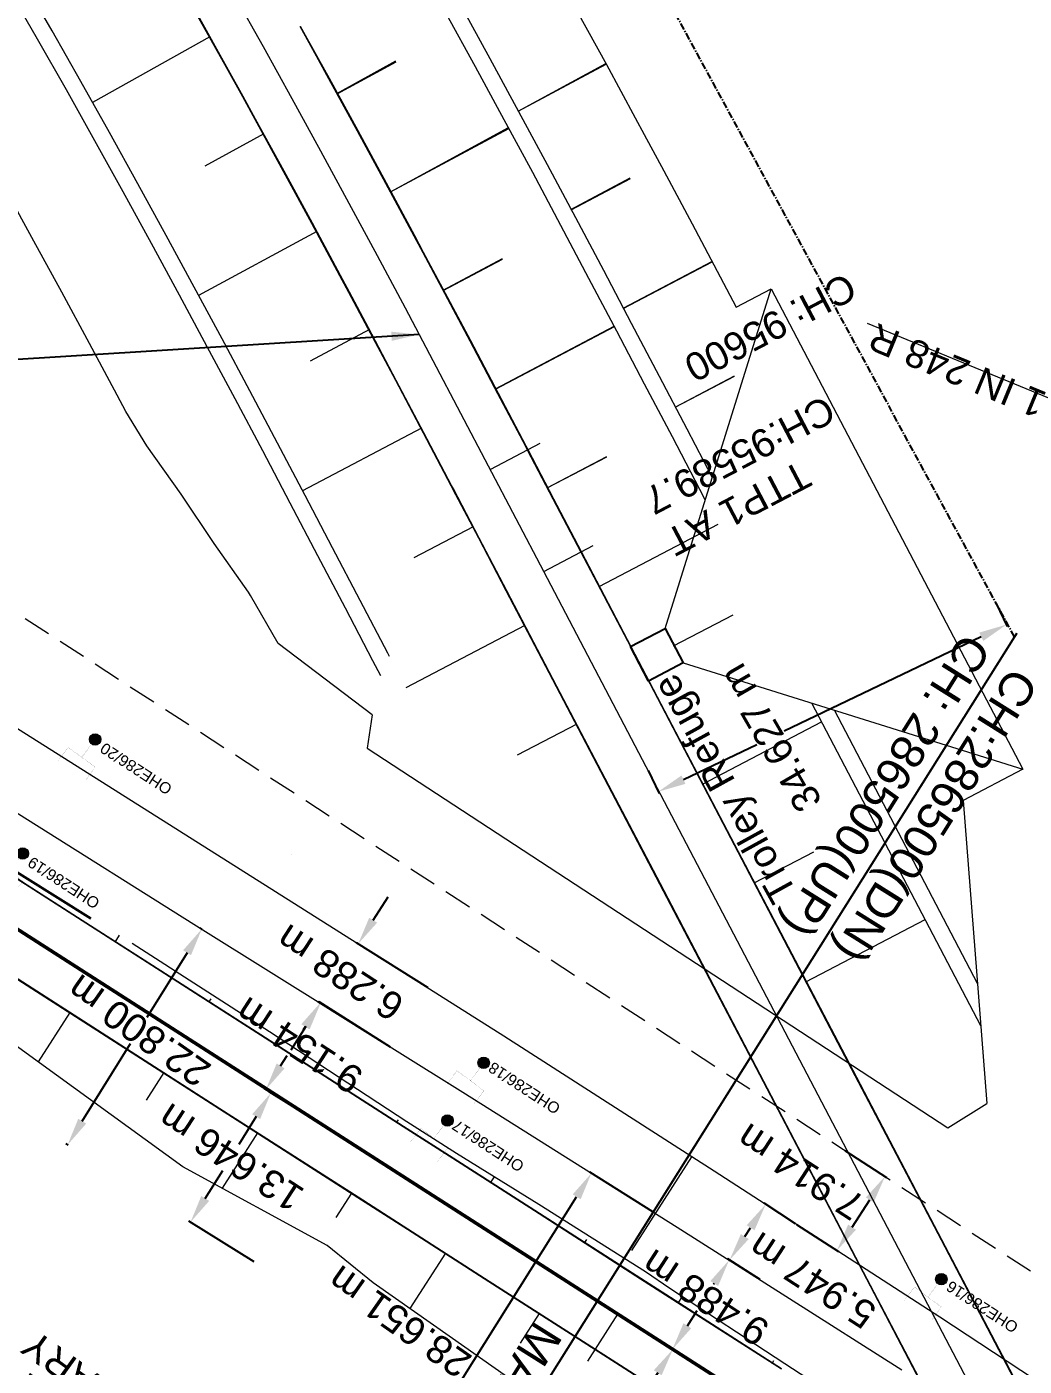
# Model space of a CAD drawing. Header units: metres. Extents: x 644418 to 1306172, y 3366650 to 6747308.
# Drawn here: x 655607 to 655696.5, y 3371746.8 to 3371866.9 of the extents above; entities that cross this region are included whole.
import ezdxf
from ezdxf.enums import TextEntityAlignment as Align

# ---------------------------------------------------------------- set-up
doc = ezdxf.new("R2010")
doc.units = ezdxf.units.M
doc.header["$MEASUREMENT"] = 0
for name, pattern in [('CENTER', [2, 1.25, -0.25, 0.25, -0.25]), ('DASHED', [0.75, 0.5, -0.25]), ('PHANTOM2', [1.25, 0.625, -0.125, 0.125, -0.125, 0.125, -0.125])]:
    doc.linetypes.add(name, pattern=pattern)
doc.layers.get('Defpoints').update_dxf_attribs({"lineweight": 0})
for name, color, linetype, lineweight in [('BOUNDARY DIMENTION', 10, 'Continuous', 0), ('Cardinal_Leader', 10, 'Continuous', 0), ('Existing Chainage', 7, 'Continuous', 0), ('Existing IR Track', 143, 'Continuous', 0), ('Existing Railway Boundary', 7, 'CENTER', 0), ('OHE MAST', 8, 'Continuous', 0), ('OHE MAST TEXT', 8, 'Continuous', 0), ('PROP-DFC Connecting line', 1, 'Continuous', 0), ('Proposed Chainage', 10, 'Continuous', 0), ('Proposed Chainages Connecting line', 10, 'Continuous', 0), ('PROPOSED DFC TRACK', 1, 'Continuous', 0), ('PROPOSED DFCC TOE LINE', 239, 'Continuous', 0), ('PROPOSED DFCC TOE LINE - Connecting line', 239, 'Continuous', 0), ('PROPOSED DFCC TOE SLOPES', 239, 'Continuous', 0), ('PROPOSED DFCC TOE SLOPES - Connecting line', 239, 'Continuous', 0), ('PROPOSED DFCC TRACK', 1, 'Continuous', 0), ('PROPOSED DRAIN CUM RETAINING WALL', 144, 'Continuous', 30), ('PROPOSED GRADES IN PLAN FOR LINK LINE', 10, 'Continuous', 0), ('Proposed TPTC Chainages', 1, 'Continuous', 0)]:
    doc.layers.add(name, color=color, linetype=linetype, lineweight=lineweight)
for name, color, linetype in [('C-ROAD-CNTR-N', 92, 'Continuous'), ('DFCC Boundary', 6, 'CENTER'), ('Dimension', 10, 'Continuous'), ('MATCH LINE', 7, 'Continuous'), ('PROPOSED DFCC FORMATION LINE', 187, 'Continuous'), ('PROPOSED FORMATION LINE - Connecting line', 187, 'Continuous'), ('SH.NOS', 251, 'Continuous'), ('SIGN_BOARD', 251, 'Continuous'), ('Trolley Refuse', 10, 'Continuous')]:
    doc.layers.add(name, color=color, linetype=linetype)
doc.styles.add('CUT-FILL', font='cut-fill.shx', dxfattribs={"height": 2})
doc.styles.get("Standard").update_dxf_attribs({"font": 'arial.ttf'})
doc.styles.add('Style-Arial', font='arial.ttf')
doc.dimstyles.new('DIM', dxfattribs={"dimtxt": 2.5, "dimasz": 2.5, "dimexe": 0.18, "dimexo": 0.0625, "dimgap": 0.09, "dimtad": 0, "dimtih": 1, "dimtoh": 1, "dimdec": 3, "dimzin": 0, "dimdsep": 46, "dimtxsty": 'Standard', "dimcen": 0.09, "dimadec": 0, "dimazin": 0, "dimtfac": 1, "dimtdec": 3, "dimtofl": 0, "dimtmove": 0, "dimatfit": 3, "dimfxl": 1, "dimtolj": 1, "dimtzin": 0, "dimarcsym": 0})
doc.dimstyles.new('ISO-25', dxfattribs={"dimtxt": 2.5, "dimasz": 2.5, "dimexe": 1.25, "dimexo": 0.625, "dimtad": 1, "dimtxsty": 'Standard', "dimcen": 2.5, "dimadec": 0, "dimazin": 0, "dimtfac": 1, "dimtmove": 0, "dimatfit": 3, "dimfxl": 1, "dimarcsym": 0})

# ---------------------------------------------------------------- blocks, each defined once
blk = doc.blocks.new('TSB75')
at = {"layer": 'SH.NOS', "const_width": 0.0052}
blk.add_lwpolyline([(-0.02, 0.03), (0.02, 0.03), (0, 0.07)], close=True, dxfattribs=at)
at = {"layer": 'SH.NOS', "const_width": 0.00557}
blk.add_lwpolyline([(0, 0.03), (0, 0)], dxfattribs=at)
at = {"layer": 'SH.NOS', "style": 'CUT-FILL'}
blk.add_text('75', height=0.00787, dxfattribs=at).set_placement((-0.01, 0.04))
blk = doc.blocks.new('OHE MAST')
h = blk.add_hatch(color=256)
edge = h.paths.add_edge_path()
edge.add_arc((0, 0), 0.514, 0, 360)
at = {"const_width": 0.01, "flags": 128}
for points in [[(1.5, 3.5), (1.5, 2), (-1.5, 2), (-1.5, 3.5)], [(0, 2), (0, 0)]]:
    blk.add_lwpolyline(points, dxfattribs=at)
blk.add_circle((0, 0), 0.514)
blk = doc.blocks.new('*D1746')
at = {"layer": 'Defpoints', "color": 0, "transparency": 16777216}
for p in [(655670.01, 3371756.3), (655672.83, 3371754.51), (655667.74, 3371746.5)]:
    blk.add_point(p, dxfattribs=at)
at = {"layer": 'Dimension', "color": 0, "lineweight": -2, "transparency": 16777216}
for p, q in [((655672.78, 3371754.54), (655669.86, 3371756.4)), ((655668.67, 3371754.19), (655668.6, 3371754.09)), ((655666.26, 3371750.4), (655667.14, 3371751.78)), ((655667.69, 3371746.53), (655664.77, 3371748.39))]:
    blk.add_line(p, q, dxfattribs=at)
at = {"layer": 'Dimension', "color": 0, "transparency": 16777216}
for points in [[(655668.32, 3371754.41), (655669.02, 3371753.97), (655670.01, 3371756.3)], [(655665.91, 3371750.63), (655666.61, 3371750.18), (655664.92, 3371748.29)]]:
    blk.add_solid(points, dxfattribs=at)
at = {"layer": 'Dimension', "color": 0, "lineweight": 0, "transparency": 16777216, "insert": (655667.87, 3371752.93), "char_height": 2.5, "attachment_point": 5, "rotation": 147}
blk.add_mtext('\\A1;9.488 m', dxfattribs=at)
blk = doc.blocks.new('*D1748')
at = {"layer": 'Defpoints', "color": 0, "transparency": 16777216}
for p in [(655636.75, 3371784.67), (655643.07, 3371780.67), (655639.7, 3371775.35)]:
    blk.add_point(p, dxfattribs=at)
at = {"layer": 'Dimension', "color": 0, "lineweight": -2, "transparency": 16777216}
for p, q in [((655638.09, 3371786.78), (655639.42, 3371788.89)), ((655643.01, 3371780.7), (655636.6, 3371784.76)), ((655639.65, 3371775.39), (655633.23, 3371779.45)), ((655632.05, 3371777.24), (655630.71, 3371775.13))]:
    blk.add_line(p, q, dxfattribs=at)
at = {"layer": 'Dimension', "color": 0, "transparency": 16777216}
for points in [[(655637.73, 3371787), (655638.44, 3371786.56), (655636.75, 3371784.67)], [(655631.69, 3371777.47), (655632.4, 3371777.02), (655633.38, 3371779.35)]]:
    blk.add_solid(points, dxfattribs=at)
at = {"layer": 'Dimension', "color": 0, "lineweight": 0, "transparency": 16777216, "insert": (655635.11, 3371782.08), "char_height": 2.5, "attachment_point": 5, "rotation": 147}
blk.add_mtext('\\A1;6.288 m', dxfattribs=at)
blk = doc.blocks.new('*D1749')
at = {"layer": 'Defpoints', "color": 0, "transparency": 16777216}
for p in [(655673.29, 3371761.3), (655676.01, 3371759.53), (655672.78, 3371754.54)]:
    blk.add_point(p, dxfattribs=at)
at = {"layer": 'Dimension', "color": 0, "lineweight": -2, "transparency": 16777216}
for p, q in [((655675.96, 3371759.56), (655673.14, 3371761.39)), ((655671.41, 3371758.4), (655671.93, 3371759.2)), ((655672.73, 3371754.57), (655669.9, 3371756.4))]:
    blk.add_line(p, q, dxfattribs=at)
at = {"layer": 'Dimension', "color": 0, "transparency": 16777216}
for points in [[(655671.58, 3371759.42), (655672.28, 3371758.97), (655673.29, 3371761.3)], [(655671.06, 3371758.63), (655671.76, 3371758.18), (655670.05, 3371756.3)]]:
    blk.add_solid(points, dxfattribs=at)
at = {"layer": 'Dimension', "color": 0, "lineweight": 0, "transparency": 16777216, "insert": (655677.45, 3371754.47), "char_height": 2.5, "attachment_point": 5, "rotation": 147}
blk.add_mtext('\\A1;5.947 m', dxfattribs=at)
blk = doc.blocks.new('*D1750')
at = {"layer": 'Defpoints', "color": 0, "transparency": 16777216}
for p in [(655633.32, 3371779.35), (655639.7, 3371775.35), (655634.85, 3371767.59)]:
    blk.add_point(p, dxfattribs=at)
at = {"layer": 'Dimension', "color": 0, "lineweight": -2, "transparency": 16777216}
for p, q in [((655639.65, 3371775.39), (655633.16, 3371779.45)), ((655631.99, 3371777.23), (655631.81, 3371776.95)), ((655629.79, 3371773.71), (655630.36, 3371774.63)), ((655634.79, 3371767.63), (655628.31, 3371771.69))]:
    blk.add_line(p, q, dxfattribs=at)
at = {"layer": 'Dimension', "color": 0, "transparency": 16777216}
for points in [[(655631.64, 3371777.45), (655632.34, 3371777.01), (655633.32, 3371779.35)], [(655629.43, 3371773.93), (655630.14, 3371773.49), (655628.46, 3371771.59)]]:
    blk.add_solid(points, dxfattribs=at)
at = {"layer": 'Dimension', "color": 0, "lineweight": 0, "transparency": 16777216, "insert": (655631.45, 3371775.56), "char_height": 2.5, "attachment_point": 5, "rotation": 147}
blk.add_mtext('\\A1;9.154 m', dxfattribs=at)
blk = doc.blocks.new('*D1512')
at = {"layer": 'Defpoints', "color": 0, "transparency": 16777216}
for p in [(655680.32, 3371766.17), (655683.98, 3371763.79), (655676.01, 3371759.53)]:
    blk.add_point(p, dxfattribs=at)
at = {"layer": 'Dimension', "color": 0, "lineweight": -2, "transparency": 16777216}
for p, q in [((655680.37, 3371766.13), (655684.13, 3371763.69)), ((655681.03, 3371759.25), (655682.62, 3371761.69)), ((655676.06, 3371759.5), (655679.82, 3371757.06))]:
    blk.add_line(p, q, dxfattribs=at)
at = {"layer": 'Dimension', "color": 0, "transparency": 16777216}
for points in [[(655682.27, 3371761.92), (655682.97, 3371761.47), (655683.98, 3371763.79)], [(655680.68, 3371759.48), (655681.38, 3371759.02), (655679.67, 3371757.15)]]:
    blk.add_solid(points, dxfattribs=at)
at = {"layer": 'Dimension', "color": 0, "lineweight": 0, "transparency": 16777216, "insert": (655676.39, 3371764.22), "char_height": 2.5, "attachment_point": 5, "rotation": 147}
blk.add_mtext('\\A1;7.914 m', dxfattribs=at)
blk = doc.blocks.new('*D1629')
at = {"layer": 'BOUNDARY DIMENTION', "color": 0, "lineweight": -2, "transparency": 16777216}
for p, q in [((655665.49, 3371747.94), (655664.81, 3371748.38)), ((655663.6, 3371746.18), (655658.97, 3371739.02)), ((655653.19, 3371730.07), (655657.49, 3371736.72)), ((655652.36, 3371727.63), (655651.68, 3371728.07))]:
    blk.add_line(p, q, dxfattribs=at)
at = {"layer": 'BOUNDARY DIMENTION', "color": 0, "transparency": 16777216}
for points in [[(655663.25, 3371746.41), (655663.95, 3371745.96), (655664.96, 3371748.28)], [(655652.84, 3371730.3), (655653.54, 3371729.84), (655651.83, 3371727.97)]]:
    blk.add_solid(points, dxfattribs=at)
at = {"layer": 'Defpoints', "color": 0, "transparency": 16777216}
for p in [(655664.96, 3371748.28), (655665.54, 3371747.91), (655652.41, 3371727.6)]:
    blk.add_point(p, dxfattribs=at)
at = {"layer": 'BOUNDARY DIMENTION', "color": 0, "transparency": 16777216, "insert": (655658.23, 3371737.87), "char_height": 2.5, "attachment_point": 5, "rotation": 145}
blk.add_mtext('\\A1;24.186 m', dxfattribs=at)
blk = doc.blocks.new('*D1810')
at = {"layer": 'BOUNDARY DIMENTION', "color": 0, "lineweight": -2, "transparency": 16777216}
for p, q in [((655693.96, 3371815.2), (655694.95, 3371813.13)), ((655692.62, 3371812.21), (655674.95, 3371803.73)), ((655665.91, 3371799.39), (655672.48, 3371802.54)), ((655662.74, 3371800.21), (655663.73, 3371798.14))]:
    blk.add_line(p, q, dxfattribs=at)
at = {"layer": 'BOUNDARY DIMENTION', "color": 0, "transparency": 16777216}
for points in [[(655692.44, 3371812.58), (655692.8, 3371811.83), (655694.87, 3371813.29)], [(655665.73, 3371799.76), (655666.09, 3371799.01), (655663.66, 3371798.31)]]:
    blk.add_solid(points, dxfattribs=at)
at = {"layer": 'Defpoints', "color": 0, "transparency": 16777216}
for p in [(655693.93, 3371815.25), (655694.87, 3371813.29), (655662.71, 3371800.27)]:
    blk.add_point(p, dxfattribs=at)
at = {"layer": 'BOUNDARY DIMENTION', "color": 0, "transparency": 16777216, "insert": (655673.71, 3371803.13), "char_height": 2.5, "attachment_point": 5, "rotation": 120}
blk.add_mtext('\\A1;34.627 m', dxfattribs=at)
blk = doc.blocks.new('*D1836')
at = {"layer": 'Defpoints', "color": 0, "linetype": 'Continuous', "ltscale": 0.5, "transparency": 16777216}
for p in [(655657.66, 3371764.09), (655663.23, 3371760.59), (655647.99, 3371736.33)]:
    blk.add_point(p, dxfattribs=at)
at = {"layer": 'DFCC Boundary', "color": 0, "linetype": 'Continuous', "lineweight": -2, "ltscale": 0.5, "transparency": 16777216}
for p, q in [((655663.17, 3371760.63), (655657.51, 3371764.18)), ((655643.76, 3371741.94), (655656.33, 3371761.97)), ((655647.94, 3371736.36), (655642.27, 3371739.92))]:
    blk.add_line(p, q, dxfattribs=at)
at = {"layer": 'DFCC Boundary', "color": 0, "linetype": 'Continuous', "ltscale": 0.5, "transparency": 16777216}
for points in [[(655655.98, 3371762.19), (655656.69, 3371761.75), (655657.66, 3371764.09)], [(655643.4, 3371742.16), (655644.11, 3371741.72), (655642.43, 3371739.82)]]:
    blk.add_solid(points, dxfattribs=at)
at = {"layer": 'DFCC Boundary', "color": 0, "linetype": 'Continuous', "ltscale": 0.5, "transparency": 16777216, "insert": (655640.43, 3371750.78), "char_height": 2.5, "attachment_point": 5, "rotation": 145}
blk.add_mtext('\\A1;28.651 m', dxfattribs=at)
blk = doc.blocks.new('*D1945')
at = {"layer": 'Defpoints', "color": 0, "linetype": 'ByBlock', "ltscale": 0.5, "transparency": 16777216}
for p in [(655622.81, 3371785.93), (655610.68, 3371766.62), (655610.77, 3371766.57)]:
    blk.add_point(p, dxfattribs=at)
at = {"layer": 'Existing Railway Boundary', "color": 0, "linetype": 'ByBlock', "lineweight": -2, "ltscale": 0.5, "transparency": 16777216}
for p, q in [((655622.76, 3371785.96), (655622.56, 3371786.08)), ((655621.4, 3371783.86), (655617.78, 3371778.05)), ((655612, 3371768.75), (655616.33, 3371775.72)), ((655610.72, 3371766.6), (655610.53, 3371766.72))]:
    blk.add_line(p, q, dxfattribs=at)
at = {"layer": 'Existing Railway Boundary', "color": 0, "linetype": 'ByBlock', "ltscale": 0.5, "transparency": 16777216}
for points in [[(655621.04, 3371784.08), (655621.75, 3371783.64), (655622.72, 3371785.99)], [(655611.64, 3371768.97), (655612.35, 3371768.53), (655610.68, 3371766.62)]]:
    blk.add_solid(points, dxfattribs=at)
at = {"layer": 'Existing Railway Boundary', "color": 0, "linetype": 'ByBlock', "ltscale": 0.5, "transparency": 16777216, "insert": (655617.06, 3371776.88), "char_height": 2.5, "attachment_point": 5, "rotation": 145}
blk.add_mtext('\\A1;22.800 m', dxfattribs=at)
blk = doc.blocks.new('*D1946')
at = {"layer": 'Defpoints', "color": 0, "transparency": 16777216}
for p in [(655634.67, 3371767.7), (655621.71, 3371759.7), (655627.47, 3371756.12)]:
    blk.add_point(p, dxfattribs=at)
at = {"layer": 'Dimension', "color": 0, "lineweight": -2, "transparency": 16777216}
for p, q in [((655634.62, 3371767.74), (655628.76, 3371771.38)), ((655627.59, 3371769.16), (655626.03, 3371766.65)), ((655623.03, 3371761.82), (655624.59, 3371764.33)), ((655627.41, 3371756.15), (655621.55, 3371759.79))]:
    blk.add_line(p, q, dxfattribs=at)
at = {"layer": 'Dimension', "color": 0, "transparency": 16777216}
for points in [[(655627.24, 3371769.38), (655627.95, 3371768.94), (655628.91, 3371771.28)], [(655622.67, 3371762.04), (655623.38, 3371761.6), (655621.71, 3371759.7)]]:
    blk.add_solid(points, dxfattribs=at)
at = {"layer": 'Dimension', "color": 0, "lineweight": 0, "transparency": 16777216, "insert": (655625.31, 3371765.49), "char_height": 2.5, "attachment_point": 5, "rotation": 147}
blk.add_mtext('\\A1;13.646 m', dxfattribs=at)

msp = doc.modelspace()

# ---------------------------------------------------------------- linework, layer by layer
at = {"layer": 'C-ROAD-CNTR-N', "color": 4, "linetype": 'Continuous', "lineweight": 50, "flags": 128}
msp.add_lwpolyline([(655672.6645, 3371743.3412), (655540.8919, 3371827.8479)], dxfattribs=at)
at = {"layer": 'Cardinal_Leader', "linetype": 'Continuous', "lineweight": 0, "flags": 128}
msp.add_lwpolyline([(655653.392, 3371818.0706), (655657.8215, 3371820.3901)], dxfattribs=at)
at = {"layer": 'DFCC Boundary', "ltscale": 0.5, "flags": 128}
msp.add_lwpolyline([(655695.597, 3371812.1897), (655640.8822, 3371912.823), (655580.0449, 3371996.7158), (655509.7792, 3372062.0857), (655426.9534, 3372113.9756), (655342.6069, 3372167.9462), (655257.8854, 3372221.2222), (655173.2688, 3372275.363), (655087.3459, 3372327.2788), (655002.8598, 3372380.6107), (654914.5097, 3372429.9473), (654741.1355, 3372529.4419), (654650.033, 3372576.4159), (654568.6995, 3372626.155), (654571.9877, 3372630.6369), (654391.4686, 3372756.327), (654377.1337, 3372736.8494), (654004.4289, 3373016.6995), (654007.7887, 3373020.6424), (653690.5739, 3373253.6486), (653690.5425, 3373253.6059), (653433.8132, 3373453.1485), (653440.7668, 3373462.5592), (653208.8394, 3373636.5534), (653216.1698, 3373646.5105), (653142.1983, 3373700.8896), (653053.6963, 3373771.1122), (652994.4341, 3373810.5255), (652929.3691, 3373859.5713), (652860.9168, 3373902.1103), (652749.6028, 3373984.4705), (652631.2396, 3374070.7175), (652636.2281, 3374078.1704), (652537.912, 3374145.7283), (652392.904, 3374241.2711), (652388.7719, 3374235.6812), (652308.569, 3374304.8076), (652315.9256, 3374314.7669), (652103.9815, 3374448.7876), (652083.1937, 3374464.1943), (652072.7494, 3374471.9329), (652052.3219, 3374487.0684), (652038.1897, 3374497.5387), (652024.0173, 3374508.0388), (652009.8347, 3374518.5254), (651995.6683, 3374529), (651981.7515, 3374539.2836), (651967.8828, 3374549.5317), (651954.6903, 3374559.2866), (651941.4997, 3374569.04), (651923.9377, 3374582.0168), (651906.3215, 3374595.0337), (651892.0868, 3374605.5547), (651877.7985, 3374616.1153), (651861.6288, 3374628.0564), (651845.5071, 3374639.9619), (651829.5757, 3374651.7544), (651824.7911, 3374655.296), (651813.6747, 3374663.5244), (651797.4592, 3374675.4968), (651792.6217, 3374679.0685), (651809.3453, 3374701.6999), (651798.0335, 3374710.0518), (651782.3495, 3374721.6444), (651766.6655, 3374733.2369), (651750.5163, 3374745.1875), (651734.3118, 3374757.179), (651717.3274, 3374769.6994), (651700.4625, 3374782.1317), (651684.6001, 3374793.8578), (651668.5938, 3374805.6902), (651652.6806, 3374817.4203), (651636.8173, 3374829.1137), (651620.9269, 3374840.8662), (651604.9647, 3374852.6718), (651588.7459, 3374864.6312), (651572.5882, 3374876.5455), (651556.6943, 3374888.2868), (651540.8409, 3374899.9983), (651524.5553, 3374912.0488), (651508.2568, 3374924.109), (651492.7938, 3374935.5157), (651477.3997, 3374946.8715), (651461.3291, 3374958.7436), (651445.2311, 3374970.6359), (651429.3555, 3374982.3615), (651413.4375, 3374994.1184), (651396.6322, 3375006.522), (651379.7761, 3375018.963), (651363.6644, 3375030.8565), (651352.7728, 3375038.8965), (651331.6522, 3375054.4784), (651315.7738, 3375066.1947), (651299.7306, 3375078.0412), (651283.6239, 3375089.9346), (651273.9044, 3375097.1057), (651264.2377, 3375104.2378), (651243.4187, 3375119.6324), (651222.5077, 3375135.095), (651201.5462, 3375150.5784), (651180.4926, 3375166.1298), (651161.7365, 3375179.9701), (651143.0969, 3375193.7244), (651126.6442, 3375205.9373), (651110.0563, 3375218.2505), (651088.7204, 3375233.9244), (651067.5473, 3375249.4788), (651049.4448, 3375262.8672), (651031.0656, 3375276.4601), (651013.3004, 3375289.5618), (650995.6557, 3375302.5748), (650975.556, 3375317.4171), (650955.4878, 3375332.2363), (650948.8014, 3375337.1771), (650951.4372, 3375340.7501), (650937.0874, 3375351.3535), (650916.0918, 3375366.8677), (650897.9224, 3375380.2929), (650879.805, 3375393.6796), (650866.8386, 3375403.2309), (650853.9116, 3375412.7532), (650835.5886, 3375426.289), (650817.2946, 3375439.8035), (650797.968, 3375454.1206), (650778.7222, 3375468.3781), (650760.7655, 3375481.6337), (650742.8011, 3375494.8949), (650723.0807, 3375509.4255), (650703.3693, 3375523.9495), (650688.6613, 3375534.8372), (650673.8463, 3375545.804), (650653.7938, 3375560.6295), (650633.6894, 3375575.4932), (650612.6421, 3375591.0542), (650592.0153, 3375606.3042), (650570.0328, 3375622.5591), (650548.5001, 3375638.4814), (650530.5234, 3375651.793), (650512.3606, 3375665.2423), (650494.7465, 3375678.2665), (650476.9008, 3375691.462), (650459.2976, 3375704.4721), (650441.3132, 3375717.7633), (650427.1261, 3375728.1319), (650413.8099, 3375737.864), (650402.677, 3375746.2697), (650389.8486, 3375755.6668), (650377.7322, 3375764.5425), (650360.7275, 3375777.1141), (650343.7744, 3375789.6482), (650325.0342, 3375803.5254), (650306.3109, 3375817.39), (650287.6225, 3375831.2124), (650268.717, 3375845.1957), (650250.337, 3375858.8009), (650231.8256, 3375872.5033), (650215.4559, 3375884.6355), (650199.261, 3375896.6381), (650189.9351, 3375903.5429), (650184.6476, 3375907.4517), (650170.3331, 3375918.0338), (650153.2211, 3375930.7288), (650135.9365, 3375943.5518), (650119.2313, 3375955.9159), (650102.3769, 3375968.3905), (650085.2738, 3375981.0461), (650068.2078, 3375993.6742), (650052.7787, 3376005.1011), (650037.4384, 3376016.4621), (650022.1728, 3376027.766), (650006.9632, 3376039.0283), (649974.7512, 3376062.8762), (649961.4537, 3376072.7117), (649948.2091, 3376082.508), (649944.476, 3376085.2722), (649918.728, 3376050.5341), (649909.4316, 3376057.4177), (649896.4092, 3376067.0604), (649893.7832, 3376069.0128), (649891.1645, 3376070.9437), (649888.4639, 3376072.9569), (649875.744, 3376082.3694), (649867.5551, 3376088.4016), (649853.4118, 3376098.8745), (649839.2513, 3376109.3603), (649829.0749, 3376116.9005), (649827.2194, 3376118.2675), (649818.0867, 3376125.0366), (649808.8566, 3376131.8779), (649793.2502, 3376143.4201), (649777.6288, 3376154.9733), (649763.6321, 3376165.3144), (649749.5741, 3376175.7007), (649733.9228, 3376187.2754), (649718.3343, 3376198.8036), (649705.3241, 3376208.4391), (649692.3703, 3376218.0327), (649678.0208, 3376228.6769), (649663.5747, 3376239.3366), (649646.4625, 3376252.0623), (649634.6272, 3376260.744), (649624.9192, 3376267.9946), (649615.0208, 3376275.3876), (649599.9831, 3376286.4834), (649588.9857, 3376294.598), (649590.032, 3376296.0132), (649586.1685, 3376298.8639), (649569.3593, 3376311.3207), (649552.641, 3376323.7102), (649537.2353, 3376335.0739), (649521.9792, 3376346.327), (649506.2408, 3376358.0035), (649490.3575, 3376369.7875), (649475.7578, 3376380.5673), (649461.1933, 3376391.3211), (649445.4753, 3376402.9572), (649429.8494, 3376414.5253), (649414.4906, 3376425.9209), (649378.3483, 3376452.6365), (649368.4603, 3376459.9984), (649352.6509, 3376471.6682), (649336.6992, 3376483.4434), (649322.3941, 3376494.1037), (649307.6557, 3376505.0862), (649290.8736, 3376517.4208), (649273.972, 3376529.8435), (649258.1992, 3376541.4854), (649242.2966, 3376553.2232), (649226.5432, 3376564.8634), (649210.8826, 3376576.435), (649195.2207, 3376588.0769), (649179.5326, 3376599.7383), (649164.9134, 3376610.5118), (649150.5177, 3376621.1205), (649135.415, 3376632.3287), (649120.2337, 3376643.5954), (649107.8929, 3376652.6743), (649095.5927, 3376661.7234), (649079.5687, 3376673.5769), (649063.4846, 3376685.4748), (649046.5651, 3376697.9756), (649029.6506, 3376710.4727), (649013.3465, 3376722.5351), (648996.9805, 3376734.6431), (648980.3936, 3376746.8979), (648963.6626, 3376759.259), (648946.7453, 3376771.7643), (648929.6945, 3376784.3682), (648913.5118, 3376796.3614), (648897.2206, 3376808.435), (648876.2496, 3376823.9678), (648855.1325, 3376839.6089), (648839.3985, 3376851.2044), (648823.6596, 3376862.8037), (648806.187, 3376875.7235), (648788.7814, 3376888.5937), (648772.4766, 3376900.6763), (648756.1277, 3376912.7915), (648748.6058, 3376918.3049), (648733.321, 3376929.6306), (648718.1841, 3376940.8501), (648694.1574, 3376958.9078), (648686.9154, 3376964.1595), (648685.9321, 3376964.8321), (648667.95, 3376978.2197), (648649.3198, 3376992.1471), (648633.5557, 3377003.8368), (648617.684, 3377015.6038), (648613.3865, 3377018.7718), (648613.1308, 3377018.4261), (648605.39, 3377024.1325), (648593.439, 3377032.9404), (648576.5994, 3377045.3816), (648559.8787, 3377057.7351), (648542.9247, 3377070.3132), (648525.9483, 3377082.908), (648511.3109, 3377093.7409), (648496.5572, 3377104.6599), (648477.562, 3377118.7172), (648458.5464, 3377132.7896), (648451.3349, 3377138.2101), (648435.5918, 3377149.862), (648422.1096, 3377159.9046), (648408.3664, 3377170.0637), (648394.6863, 3377180.1761), (648381.6588, 3377189.818), (648368.6059, 3377199.4787), (648354.1188, 3377210.196), (648339.6473, 3377220.9017), (648325.8166, 3377231.1386), (648311.9735, 3377241.3853), (648297.2469, 3377252.2824), (648283.6168, 3377262.3688), (648282.6002, 3377260.9951), (648281.5015, 3377261.8082), (648268.446, 3377271.4578), (648255.3849, 3377281.1115), (648243.3023, 3377290.0413), (648231.5826, 3377298.7116), (648230.1246, 3377299.843), (648216.137, 3377310.1827), (648202.3989, 3377320.3379), (648187.9045, 3377331.0225), (648173.4524, 3377341.7035), (648159.964, 3377351.7009), (648146.3755, 3377361.7726), (648132.3698, 3377372.1252), (648118.3132, 3377382.5155), (648104.5683, 3377392.6752), (648090.8453, 3377402.8186), (648079.0331, 3377411.5788), (648067.1746, 3377420.3734), (648052.1864, 3377431.461), (648037.1291, 3377442.5999), (648023.4384, 3377452.7367), (648009.6421, 3377462.9518), (647998.5681, 3377471.1475), (647977.6651, 3377486.6371), (647970.8013, 3377491.7424), (647954.3046, 3377504.0127), (647940.5645, 3377514.1537), (647927.1436, 3377524.0583), (647912.5029, 3377534.9198), (647897.7662, 3377545.8524), (647883.3488, 3377556.5286), (647868.9785, 3377567.1699), (647855.3948, 3377577.2425), (647841.7032, 3377587.3948), (647828.8284, 3377596.8277), (647815.9828, 3377606.2395), (647798.869, 3377618.9232), (647787.996, 3377626.9816), (647769.1212, 3377640.9619), (647756.6675, 3377650.183), (647742.624, 3377660.5991), (647728.5049, 3377671.0713), (647713.635, 3377682.0926), (647698.699, 3377693.1628), (647681.9918, 3377705.517), (647665.4025, 3377717.7839), (647652.0515, 3377727.6811), (647638.8028, 3377737.5025), (647625.2604, 3377747.546), (647611.724, 3377757.585), (647601.846, 3377764.9047), (647586.5632, 3377776.2354), (647574.9107, 3377784.8659), (647552.1318, 3377801.7377), (647544.5766, 3377807.3492), (647531.2096, 3377817.2774), (647518.7824, 3377826.4783), (647506.3678, 3377835.6698), (647493.0662, 3377845.5438), (647479.7149, 3377855.4547), (647466.3541, 3377865.3556), (647452.9886, 3377875.26), (647440.1702, 3377884.755), (647427.3392, 3377894.2595), (647421.9004, 3377898.2902), (647422.4016, 3377898.9655), (647413.1507, 3377905.8213), (647398.5546, 3377916.6386), (647385.2867, 3377926.4568), (647372.1159, 3377936.2032), (647357.4127, 3377947.1112), (647351.2811, 3377951.6601), (647330.0092, 3377967.4105), (647317.4471, 3377976.6964), (647304.414, 3377986.3606), (647291.335, 3377996.0589), (647278.7541, 3378005.3917), (647266.0777, 3378014.7954), (647252.9457, 3378024.4462), (647239.9839, 3378033.9719), (647225.7512, 3378044.5255), (647211.5179, 3378055.0796), (647196.511, 3378066.208), (647181.4966, 3378077.3419), (647167.7872, 3378087.5064), (647154.0498, 3378097.6917), (647140.7668, 3378107.5414), (647127.4862, 3378117.3893), (647113.2521, 3378127.9375), (647099.0375, 3378138.4713), (647085.0268, 3378148.8592), (647070.9977, 3378159.2608), (647056.5444, 3378169.9697), (647042.0873, 3378180.6814), (647027.5624, 3378191.4464), (647013.0728, 3378202.1851), (646999.864, 3378211.9684), (646986.6741, 3378221.7376), (646973.6148, 3378231.4185), (646960.4875, 3378241.1499), (646945.7953, 3378252.0414), (646931.0256, 3378262.9902), (646930.6274, 3378263.2852), (646951.9475, 3378292.0562)], dxfattribs=at)
at = {"layer": 'Existing Chainage', "color": 0, "linetype": 'Continuous', "lineweight": 13, "flags": 128}
for points in [[(655671.1831, 3371773.3106), (655663.2063, 3371760.6075)], [(655668.5241, 3371769.0762), (655663.2062, 3371760.6075)], [(655661.2691, 3371757.1542), (655666.6723, 3371765.5688)]]:
    msp.add_lwpolyline(points, dxfattribs=at)
at = {"layer": 'Existing IR Track', "flags": 128}
for points in [[(655419.9932, 3371926.6713), (655440.0624, 3371912.6298), (655459.4634, 3371899.2433), (655477.1891, 3371887.2449), (655491.9384, 3371877.3718), (655506.1819, 3371868.0106), (655520.0329, 3371858.9077), (655536.187, 3371848.4692), (655551.746, 3371838.4159), (655572.5758, 3371825.2284), (655592.949, 3371812.3299), (655609.8482, 3371801.665), (655626.1608, 3371791.3704), (655649.7969, 3371776.4056), (655668.6722, 3371764.2846), (655688.8878, 3371751.1891), (655709.3615, 3371737.723)], [(655415.7597, 3371921.5237), (655436.0147, 3371907.3644), (655455.8299, 3371893.7014), (655473.3378, 3371881.8123), (655487.9272, 3371872.0403), (655502.1586, 3371862.6859), (655516.1365, 3371853.4982), (655532.174, 3371843.1575), (655547.7473, 3371833.1176), (655568.8292, 3371819.8469), (655589.7667, 3371806.6671), (655606.2658, 3371796.3118), (655622.8083, 3371785.9293), (655646.1127, 3371771.3416), (655665.3604, 3371759.2545), (655685.4879, 3371746.461)]]:
    msp.add_lwpolyline(points, dxfattribs=at)
at = {"layer": 'MATCH LINE', "linetype": 'PHANTOM2', "ltscale": 15, "const_width": 0.2}
msp.add_lwpolyline([(655695.8115, 3371812.5312), (655633.7813, 3371713.7482)], dxfattribs=at)
at = {"layer": 'PROP-DFC Connecting line', "color": 12, "linetype": 'Continuous', "lineweight": 0, "flags": 128}
msp.add_lwpolyline([(655672.6644, 3371743.3411), (655540.8889, 3371827.8498), (655536.6801, 3371830.5491), (655532.4719, 3371833.2493), (655528.2648, 3371835.9513), (655524.0595, 3371838.6558), (655519.8564, 3371841.3639), (655515.6561, 3371844.0764), (655511.4592, 3371846.7941), (655507.2662, 3371849.5179, -0.0118537), (655389.9326, 3371929.8959)], format="xyb", dxfattribs=at)
at = {"layer": 'PROP-DFC Connecting line', "linetype": 'DASHED', "lineweight": 0, "ltscale": 5, "flags": 128}
msp.add_lwpolyline([(655603.7267, 3371815.893), (655741.51, 3371726.4439)], dxfattribs=at)
at = {"layer": 'Proposed Chainage', "linetype": 'Continuous', "lineweight": 0, "flags": 128}
msp.add_lwpolyline([(655653.033, 3371829.5274), (655648.6058, 3371827.2037)], dxfattribs=at)
at = {"layer": 'Proposed Chainages Connecting line', "lineweight": 0, "flags": 128}
msp.add_lwpolyline([(655657.3401, 3371747.2289), (655660.0392, 3371751.4377)], dxfattribs=at)
at = {"layer": 'PROPOSED DFCC FORMATION LINE', "lineweight": 0, "flags": 128}
for points in [[(655691.6322, 3371736.8536), (655682.3542, 3371754.5713), (655673.0762, 3371772.2891), (655663.7983, 3371790.0068), (655654.5203, 3371807.7246), (655650.0257, 3371816.3078), (655647.5516, 3371821.0314), (655645.2411, 3371825.4376), (655645.076, 3371825.7521), (655642.5965, 3371830.4686), (655640.1107, 3371835.1795), (655637.6161, 3371839.8836), (655635.9052, 3371843.0936), (655635.1105, 3371844.5796), (655632.5914, 3371849.2662), (655630.0566, 3371853.9421), (655627.5035, 3371858.6059), (655626.391, 3371860.6229), (655624.9301, 3371863.2562), (655622.3338, 3371867.8917)], [(655691.6765, 3371736.8768), (655682.3985, 3371754.5945), (655673.1205, 3371772.3123), (655663.8426, 3371790.03), (655654.5646, 3371807.7478), (655650.07, 3371816.331), (655647.5959, 3371821.0547), (655645.2853, 3371825.4609), (655645.1203, 3371825.7754), (655642.6407, 3371830.4919), (655640.1549, 3371835.2029), (655637.6603, 3371839.9071), (655635.9494, 3371843.1172), (655635.1546, 3371844.6032), (655632.6354, 3371849.29), (655630.1005, 3371853.966), (655627.5473, 3371858.63), (655626.4347, 3371860.6471), (655624.9737, 3371863.2805), (655622.3774, 3371867.9162)], [(655698.3207, 3371740.356), (655689.0427, 3371758.0738), (655679.7647, 3371775.7915), (655670.4867, 3371793.5093), (655661.2087, 3371811.227), (655656.7141, 3371819.8102), (655654.2391, 3371824.5356), (655651.9262, 3371828.9465), (655651.7609, 3371829.2614), (655649.2769, 3371833.9864), (655646.7848, 3371838.7092), (655644.2821, 3371843.4287), (655642.5646, 3371846.6511), (655641.7665, 3371848.1434), (655639.2356, 3371852.8521), (655636.6869, 3371857.5533), (655634.1181, 3371862.2459), (655632.9981, 3371864.2763), (655631.527, 3371866.9282)], [(655698.365, 3371740.3792), (655689.087, 3371758.097), (655679.809, 3371775.8147), (655670.531, 3371793.5325), (655661.253, 3371811.2502), (655656.7584, 3371819.8334), (655654.2834, 3371824.5588), (655651.9705, 3371828.9697), (655651.8051, 3371829.2846), (655649.3211, 3371834.0097), (655646.8289, 3371838.7326), (655644.3262, 3371843.4521), (655642.6087, 3371846.6746), (655641.8106, 3371848.167), (655639.2796, 3371852.8758), (655636.7308, 3371857.5773), (655634.162, 3371862.27), (655633.0419, 3371864.3005), (655631.5706, 3371866.9525)], [(655674.6888, 3371746.4977), (655664.3008, 3371753.1596), (655662.0636, 3371754.5943), (655652.5442, 3371760.6993), (655645.2282, 3371765.391), (655640.7875, 3371768.2389), (655628.3928, 3371776.1877), (655611.5574, 3371786.9844), (655594.7219, 3371797.7811), (655577.8865, 3371808.5778), (655561.0511, 3371819.3745), (655544.2157, 3371830.1712), (655542.9133, 3371831.0064), (655531.6938, 3371838.2055)]]:
    msp.add_lwpolyline(points, dxfattribs=at)
at = {"layer": 'PROPOSED DFCC TOE LINE', "lineweight": 0, "flags": 128}
for points in [[(655667.8644, 3371824.4924), (655667.3891, 3371825.4002), (655664.9139, 3371830.126), (655662.4295, 3371834.8635), (655659.9383, 3371839.6021), (655657.4361, 3371844.344), (655654.9205, 3371849.0879), (655652.389, 3371853.8324), (655649.8391, 3371858.5763), (655647.2685, 3371863.3182), (655644.6746, 3371868.0565), (655642.0552, 3371872.79), (655639.4077, 3371877.517), (655636.7298, 3371882.236), (655634.0191, 3371886.9455), (655631.2732, 3371891.6438), (655628.5058, 3371896.3027, 0.10707632), (655421.2253, 3372117.454, 0.10707632)], [(655668.4974, 3371826.517), (655666.2427, 3371830.8219), (655663.7575, 3371835.5608), (655661.2655, 3371840.3011), (655658.7621, 3371845.0454), (655656.2448, 3371849.7923), (655653.7113, 3371854.5406), (655651.1591, 3371859.2889), (655648.5857, 3371864.0357), (655645.9888, 3371868.7798), (655643.3658, 3371873.5196), (655640.7143, 3371878.2536), (655638.0321, 3371882.9803), (655635.3166, 3371887.6981), (655632.5656, 3371892.4053), (655629.794, 3371897.0712, 0.09893925), (655440.874, 3372105.2544, 0.09893925)], [(655639.5613, 3371810.4234), (655639.395, 3371810.741), (655636.9211, 3371815.4644), (655634.4516, 3371820.1733), (655631.9793, 3371824.8762), (655629.5034, 3371829.5681), (655627.0218, 3371834.2479), (655624.5321, 3371838.9142), (655622.0319, 3371843.5657), (655619.5189, 3371848.2012), (655616.9909, 3371852.8193), (655614.4455, 3371857.4187), (655611.8807, 3371861.9981), (655609.2942, 3371866.5561), (655606.6839, 3371871.0912), (655604.0476, 3371875.6022), (655601.3676, 3371880.1137, 0.11334938), (655389.1444, 3372100.9494)], [(655638.7697, 3371808.7017), (655638.0662, 3371810.0451), (655635.5923, 3371814.7684), (655633.1236, 3371819.476), (655630.6521, 3371824.1772), (655628.1775, 3371828.8668), (655625.6975, 3371833.5435), (655623.2098, 3371838.206), (655620.7119, 3371842.8532), (655618.2016, 3371847.4836), (655615.6767, 3371852.096), (655613.135, 3371856.6891), (655610.5741, 3371861.2615), (655607.9919, 3371865.8118), (655605.3863, 3371870.3387), (655602.7552, 3371874.8407), (655600.0794, 3371879.3452, 0.11334729), (655388.3253, 3372099.6928)]]:
    msp.add_lwpolyline(points, format="xyb", dxfattribs=at)
for points in [[(655637.9914, 3371805.1894), (655629.5691, 3371811.609), (655627.0955, 3371815.9135), (655626.8908, 3371816.2057), (655623.8164, 3371820.5792), (655620.8544, 3371824.9954), (655617.7806, 3371829.3348), (655615.911, 3371832.4125), (655615.1343, 3371833.8839), (655612.6624, 3371838.5106), (655610.172, 3371843.1119), (655607.6694, 3371847.6913), (655606.5806, 3371849.6687), (655605.166, 3371852.2551), (655602.6266, 3371856.7836), (655600.0779, 3371861.2914), (655597.516, 3371865.7765), (655597.0439, 3371866.5959), (655594.9208, 3371870.2272)], [(655656.3746, 3371868.2763), (655659.0043, 3371863.5213), (655661.5894, 3371858.757), (655662.4014, 3371857.2481), (655664.1472, 3371853.9932), (655666.6865, 3371849.2347), (655669.2063, 3371844.4809), (655670.6332, 3371841.7706)], [(655664.2564, 3371812.9517), (655673.7816, 3371843.4193)], [(655670.6332, 3371841.7706), (655673.7816, 3371843.4193), (655696.3476, 3371800.326), (655691.0012, 3371797.5263)], [(655665.8801, 3371809.8511), (655696.3476, 3371800.326)], [(655692.5706, 3371777.3122), (655677.4208, 3371806.2431)], [(655692.2759, 3371781.1085), (655679.4454, 3371805.6101)], [(655691.0012, 3371797.5263), (655693.1111, 3371770.3505)]]:
    msp.add_lwpolyline(points, dxfattribs=at)
at = {"layer": 'PROPOSED DFCC TOE LINE - Connecting line', "lineweight": 0}
msp.add_lwpolyline([(655654.468, 3371742.7503), (655645.2114, 3371749.2652), (655638.0907, 3371754.2615), (655633.959, 3371757.5912), (655621.0035, 3371764.6655), (655604.8002, 3371776.448), (655587.3022, 3371786.2114), (655571.0307, 3371797.8874), (655554.2517, 3371807.5703)], dxfattribs=at)
at = {"layer": 'PROPOSED DFCC TOE LINE - Connecting line', "lineweight": 0, "flags": 128}
msp.add_lwpolyline([(655616.461, 3371784.7292), (655628.7896, 3371776.8065), (655641.0973, 3371768.722), (655645.5447, 3371765.8846), (655652.9299, 3371761.3007), (655662.5023, 3371755.2784), (655664.6869, 3371753.7617), (655675.0155, 3371747.0071), (655679.202, 3371744.2692)], dxfattribs=at)
at = {"layer": 'PROPOSED DFCC TOE SLOPES', "linetype": 'Continuous', "lineweight": 0, "flags": 128}
for points in [[(655623.4376, 3371866.0232), (655612.9294, 3371860.1258)], [(655634.8373, 3371860.9322), (655640.1063, 3371863.8543)], [(655634.8523, 3371860.9048), (655640.1454, 3371863.7829)], [(655651.0873, 3371859.3552), (655658.9453, 3371863.628)], [(655651.0989, 3371859.3335), (655658.9859, 3371863.5552)], [(655628.2709, 3371857.3083), (655622.9898, 3371854.4082)], [(655639.6293, 3371852.1196), (655650.2156, 3371857.8759)], [(655639.6409, 3371852.0979), (655650.2647, 3371857.7845)], [(655655.8181, 3371850.5171), (655661.1301, 3371853.3604)], [(655655.8267, 3371850.501), (655661.1524, 3371853.3183)], [(655633.0345, 3371848.5476), (655622.4294, 3371842.8262)], [(655644.3601, 3371843.2815), (655649.6721, 3371846.1248)], [(655644.3687, 3371843.2653), (655649.6944, 3371846.0827)], [(655660.5029, 3371841.6617), (655668.4674, 3371845.875)], [(655660.508, 3371841.6519), (655668.4849, 3371845.8419)], [(655637.7435, 3371839.7501), (655632.4247, 3371836.9198)], [(655649.0449, 3371834.426), (655659.6962, 3371840.0608)], [(655649.05, 3371834.4163), (655659.7179, 3371840.0198)], [(655665.1582, 3371832.7989), (655670.4922, 3371835.6007)], [(655665.1602, 3371832.7951), (655670.4974, 3371835.5907)], [(655642.4128, 3371830.9238), (655631.7532, 3371825.3046)], [(655653.7002, 3371825.5633), (655659.0342, 3371828.365)], [(655653.7022, 3371825.5595), (655659.0394, 3371828.3551)], [(655647.0595, 3371822.0776), (655641.7239, 3371819.2789)], [(655658.3422, 3371816.7011), (655669.0165, 3371822.2923)], [(655658.3424, 3371816.7007), (655669.0174, 3371822.2907)], [(655665.024, 3371811.3782), (655670.3614, 3371814.1732)], [(655651.6984, 3371813.2213), (655641.0237, 3371807.6307)], [(655656.3372, 3371804.3626), (655650.9998, 3371801.5676)], [(655667.6204, 3371798.983), (655678.2954, 3371804.5729)], [(655672.2594, 3371790.1241), (655677.5969, 3371792.9191)], [(655676.8984, 3371781.2652), (655687.5733, 3371786.8552)]]:
    msp.add_lwpolyline(points, dxfattribs=at)
at = {"layer": 'PROPOSED DFCC TOE SLOPES - Connecting line', "linetype": 'Continuous', "lineweight": 0, "flags": 128}
for points in [[(655614.9373, 3371784.8168), (655615.3422, 3371785.4482)], [(655623.355, 3371779.4185), (655623.5549, 3371779.7302)], [(655610.8886, 3371778.5036), (655608.0533, 3371774.0825)], [(655631.7727, 3371774.0201), (655632.1458, 3371774.6019)], [(655619.3063, 3371773.1052), (655617.7306, 3371770.6482)], [(655640.1904, 3371768.6218), (655640.3474, 3371768.8666)], [(655627.724, 3371767.7069), (655624.5364, 3371762.7364)], [(655648.6082, 3371763.2234), (655648.9566, 3371763.7668)], [(655636.1417, 3371762.3085), (655634.7383, 3371760.1202)], [(655657.0259, 3371757.8251), (655657.2312, 3371758.1453)], [(655644.5594, 3371756.9102), (655641.3805, 3371751.9532)], [(655665.4436, 3371752.4268), (655665.8231, 3371753.0186)], [(655652.9771, 3371751.5118), (655651.2732, 3371748.8549)], [(655673.8613, 3371747.0284), (655674.027, 3371747.2868)], [(655673.8617, 3371747.0282), (655674.0274, 3371747.2865)]]:
    msp.add_lwpolyline(points, dxfattribs=at)
at = {"layer": 'PROPOSED DFCC TRACK', "color": 12, "flags": 128}
msp.add_lwpolyline([(655736.6556, 3371659.0659), (655653.392, 3371818.0706), (655650.9175, 3371822.7952), (655648.4405, 3371827.5184), (655645.9588, 3371832.2391), (655643.4698, 3371836.9561), (655640.9712, 3371841.6679), (655638.4605, 3371846.3733), (655635.9355, 3371851.071), (655633.3937, 3371855.7597), (655630.8327, 3371860.4379), (655628.2504, 3371865.1044), (655625.6442, 3371869.7576), (655623.012, 3371874.3961), (655620.3515, 3371879.0184), (655617.6604, 3371883.623), (655614.9366, 3371888.2084, 0.11337105), (655397.7721, 3372114.1859)], format="xyb", dxfattribs=at)
at = {"layer": 'PROPOSED DFCC TRACK', "linetype": 'Continuous', "lineweight": 0, "flags": 128}
msp.add_lwpolyline([(655637.9914, 3371805.1894), (655637.5602, 3371802.2206), (655689.603, 3371768.1696), (655693.1111, 3371770.3505)], dxfattribs=at)
at = {"layer": 'PROPOSED DRAIN CUM RETAINING WALL', "flags": 128}
msp.add_lwpolyline([(655413.1677, 3371917.8451), (655433.4483, 3371903.6679), (655453.2886, 3371889.9876), (655470.8217, 3371878.0814), (655485.4391, 3371868.2906), (655499.6869, 3371858.9255), (655513.6813, 3371849.7269), (655529.7354, 3371839.3755), (655545.3295, 3371829.3222), (655566.432, 3371816.0386), (655587.372, 3371802.8572), (655603.8736, 3371792.5003), (655612.7659, 3371786.9193)], dxfattribs=at)
at = {"layer": 'PROPOSED FORMATION LINE - Connecting line', "lineweight": 0, "flags": 128}
for points in [[(655674.7158, 3371746.5398), (655664.3278, 3371753.2017), (655662.0906, 3371754.6364), (655652.5711, 3371760.7413), (655645.2552, 3371765.4331), (655640.8145, 3371768.281), (655628.4198, 3371776.2298), (655611.5843, 3371787.0265), (655594.7489, 3371797.8232), (655577.9135, 3371808.6199), (655561.0781, 3371819.4166), (655544.2427, 3371830.2133), (655542.9403, 3371831.0485), (655531.7208, 3371838.2476)], [(655670.6131, 3371740.1423), (655660.2251, 3371746.8042), (655657.9879, 3371748.239), (655648.4684, 3371754.3439), (655641.1524, 3371759.0357), (655636.7117, 3371761.8835), (655624.317, 3371769.8324), (655607.4816, 3371780.6291), (655590.6462, 3371791.4258), (655573.8108, 3371802.2224), (655556.9753, 3371813.0191), (655540.1399, 3371823.8158), (655538.8375, 3371824.6511), (655527.6133, 3371831.8532)], [(655670.6401, 3371740.1844), (655660.2521, 3371746.8463), (655658.0149, 3371748.2811), (655648.4954, 3371754.386), (655641.1794, 3371759.0778), (655636.7387, 3371761.9256), (655624.344, 3371769.8745), (655607.5086, 3371780.6711), (655590.6732, 3371791.4678), (655573.8378, 3371802.2645), (655557.0023, 3371813.0612), (655540.1669, 3371823.8579), (655538.8645, 3371824.6932), (655527.6403, 3371831.8952)]]:
    msp.add_lwpolyline(points, dxfattribs=at)
at = {"layer": 'PROPOSED GRADES IN PLAN FOR LINK LINE', "linetype": 'Continuous', "lineweight": 0, "flags": 128}
msp.add_lwpolyline([(655712.0706, 3371821.805), (655699.1734, 3371833.4089), (655682.4271, 3371840.3117)], dxfattribs=at)
at = {"layer": 'Trolley Refuse'}
msp.add_lwpolyline([(655662.7795, 3371808.2275), (655661.1558, 3371811.3281), (655664.2564, 3371812.9517), (655665.8801, 3371809.8511)], close=True, dxfattribs=at)

# ---------------------------------------------------------------- block references
at = {"layer": 'OHE MAST', "color": 2, "rotation": 143.3908318566117}
for p in [(655613.149, 3371802.994), (655606.662, 3371792.76), (655647.994, 3371773.988), (655644.744, 3371768.808), (655689.031, 3371754.582)]:
    msp.add_blockref('OHE MAST', p, dxfattribs=at)
at = {"layer": 'SIGN_BOARD', "linetype": 'Continuous'}
msp.add_blockref('TSB75', (655630.722, 3371792.598, 268.655), dxfattribs=at)

# ---------------------------------------------------------------- texts
at = {"layer": 'Existing Chainage', "color": 0, "linetype": 'Continuous', "lineweight": 0, "char_height": 3, "attachment_point": 6, "rotation": 237.873481, "line_spacing_factor": 0.6, "style": 'Style-Arial'}
for s, insert in [('CH: 286500(UP)', (655675.481, 3371785.9219)), ('CH:286500(DN)', (655680.2111, 3371783.6379))]:
    msp.add_mtext(s, dxfattribs=dict(at, insert=insert))
at = {"layer": 'Existing Railway Boundary', "linetype": 'Continuous', "ltscale": 5}
for s, p in [('EXISTING RAILWAY', (655621.8535, 3371735.7684)), ('BOUNDARY', (655623.8645, 3371738.6219))]:
    msp.add_text(s, height=2.5, rotation=144.405529, dxfattribs=at).set_placement(p)
at = {"layer": 'MATCH LINE', "linetype": 'Continuous'}
msp.add_text('MATCH LINE - 198', height=3, rotation=237.87177, dxfattribs=at).set_placement((655652.6186, 3371751.0215))
at = {"layer": 'OHE MAST TEXT'}
for s, p in [('OHE286/20', (655616.8222, 3371800.3635)), ('OHE286/19', (655610.3352, 3371790.1295)), ('OHE286/18', (655651.6429, 3371771.7158)), ('OHE286/17', (655648.3929, 3371766.5358)), ('OHE286/16', (655692.7007, 3371752.0924))]:
    msp.add_text(s, height=1, rotation=147, dxfattribs=at).set_placement(p, align=Align.MIDDLE_CENTER)
at = {"layer": 'Proposed Chainage', "lineweight": 0, "insert": (655666.3147, 3371836.0819), "char_height": 2.5, "attachment_point": 6, "rotation": 207.693677, "line_spacing_factor": 0.6, "style": 'Style-Arial'}
msp.add_mtext('CH: 95600', dxfattribs=at)
at = {"layer": 'PROPOSED GRADES IN PLAN FOR LINK LINE', "linetype": 'Continuous', "lineweight": 0, "insert": (655698.6566, 3371834.0754), "char_height": 2.5, "attachment_point": 7, "rotation": 157.598873, "line_spacing_factor": 0.84, "style": 'Style-Arial'}
msp.add_mtext('1 IN 248 R', dxfattribs=at)
at = {"layer": 'Proposed TPTC Chainages', "lineweight": 0, "insert": (655663.6492, 3371822.342), "char_height": 2.5, "width": 18.565935, "attachment_point": 6, "rotation": 207.638999, "line_spacing_factor": 0.6, "style": 'Style-Arial'}
msp.add_mtext('\\pxsm1;TTP1 AT CH:95589.7', dxfattribs=at)
at = {"layer": 'Trolley Refuse', "style": 'Style-Arial'}
msp.add_text('Trolley Refuge', height=2.5, rotation=118.897536, dxfattribs=at).set_placement((655676.147, 3371789.2247))

# ---------------------------------------------------------------- dimensions: what is measured, and where the dimension line sits
at = {"layer": 'BOUNDARY DIMENTION'}
for base, p1, p2, angle, picture, middle, turn in [((655694.8738, 3371813.2897), (655662.714, 3371800.2689), (655693.9323, 3371815.2514), 25.637511, '*D1810', (655673.7133, 3371803.1342), 120), ((655664.9615, 3371748.2839), (655652.4132, 3371727.5967), (655665.5411, 3371747.9093), 57.125825, '*D1629', (655658.2322, 3371737.8717), 145)]:
    dim = msp.add_linear_dim(base=base, p1=p1, p2=p2, angle=angle, dimstyle='DIM', override={"dimpost": ' m'}, dxfattribs=at)
    dim.commit()
    dim.dimension.update_dxf_attribs({"geometry": picture, "text_midpoint": middle, "dimtype": 129, "text_rotation": turn})
at = {"layer": 'DFCC Boundary', "linetype": 'Continuous', "ltscale": 0.5}
dim = msp.add_linear_dim(base=(655657.662, 3371764.0887), p1=(655647.9895, 3371736.3311), p2=(655663.2259, 3371760.5949), angle=57.873481, dimstyle='DIM', override={"dimpost": ' m', "dimtmove": 2}, dxfattribs=at)
dim.commit()
dim.dimension.update_dxf_attribs({"geometry": '*D1836', "text_midpoint": (655640.4268, 3371750.7765), "dimtype": 129, "text_rotation": 145})
at = {"layer": 'Dimension', "color": 10, "lineweight": 0}
for base, p1, p2, angle, override, picture, middle in [((655636.748, 3371784.6673), (655639.7031, 3371775.3538), (655643.0668, 3371780.6666), 57.660655, {"dimpost": ' m'}, '*D1748', (655635.1094, 3371782.0793)), ((655633.3175, 3371779.3509), (655634.846, 3371767.5944), (655639.7031, 3371775.3538), 57.95492, {"dimpost": ' m', "dimtmove": 2}, '*D1750', (655631.4524, 3371775.5564)), ((655683.9821, 3371763.7911), (655676.0111, 3371759.5305), (655680.3204, 3371766.1683), 57.008306, {"dimpost": ' m', "dimtmove": 2}, '*D1512', (655676.3932, 3371764.22)), ((655673.28699, 3371761.29517), (655672.77807, 3371754.53966), (655676.0111, 3371759.53052), 57.065218, {"dimpost": ' m', "dimtmove": 2}, '*D1749', (655677.44538, 3371754.46639)), ((655670.0098, 3371756.2993), (655667.741, 3371746.4985), (655672.8308, 3371754.5061), 57.559015, {"dimpost": ' m'}, '*D1746', (655667.8713, 3371752.935))]:
    dim = msp.add_linear_dim(base=base, p1=p1, p2=p2, angle=angle, dimstyle='DIM', override=override, dxfattribs=at)
    dim.commit()
    dim.dimension.update_dxf_attribs({"geometry": picture, "text_midpoint": middle, "dimtype": 129, "text_rotation": 147})
dim = msp.add_aligned_dim(p1=(655634.6705, 3371767.7042), p2=(655627.4656, 3371756.1155), distance=-6.7801, dimstyle='DIM', override={"dimpost": ' m', "dimtmove": 2}, dxfattribs=at)
dim.commit()
dim.dimension.update_dxf_attribs({"geometry": '*D1946', "text_midpoint": (655625.31, 3371765.4897), "text_rotation": 147})
at = {"layer": 'Existing Railway Boundary', "linetype": 'ByBlock', "ltscale": 0.5}
dim = msp.add_linear_dim(base=(655610.6779, 3371766.6236), p1=(655622.8083, 3371785.9293), p2=(655610.77, 3371766.5663), angle=238.129909, dimstyle='DIM', override={"dimpost": ' m'}, dxfattribs=at)
dim.commit()
dim.dimension.update_dxf_attribs({"geometry": '*D1945', "text_midpoint": (655617.0573, 3371776.8844), "dimtype": 129, "text_rotation": 145})

# ---------------------------------------------------------------- leaders
at = {"layer": 'PROPOSED DFC TRACK', "color": 10, "linetype": 'Continuous', "lineweight": -3, "ltscale": 5}
msp.add_leader([(655642.2205, 3371839.312), (655602.4203, 3371836.8299), (655600.8876, 3371840.6149)], dimstyle='ISO-25', override={"dimtxt": 3, "dimtad": 0, "dimdec": 3, "dimzin": 2, "dimtdec": 3}, dxfattribs=at)

doc.saveas('drawing.dxf')
